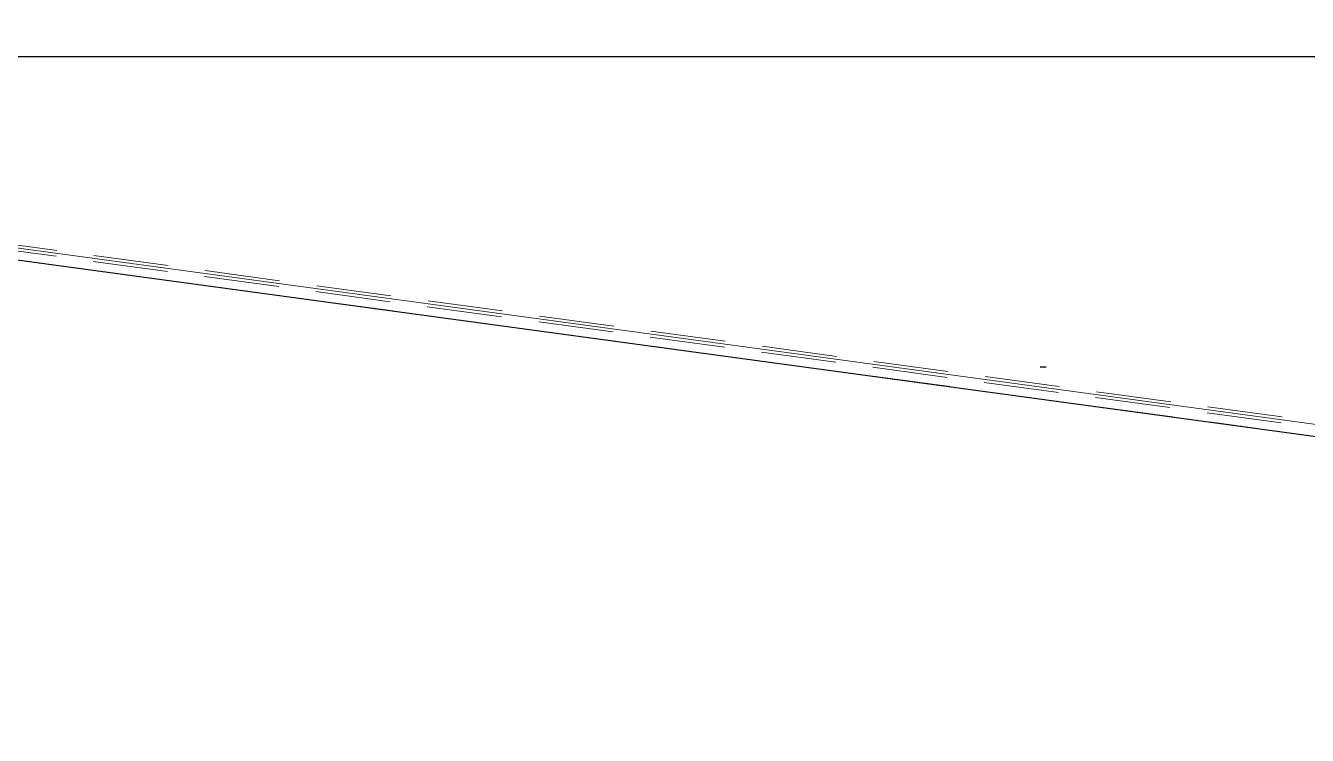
# Model space of a CAD drawing. Header units: millimetres. Extents: x -8731 to 85711, y -14522 to 31379.
# Drawn here: x 25037.4 to 25471.8, y 17213.7 to 17454.3 of the extents above; entities that cross this region are included whole.
import ezdxf

# ---------------------------------------------------------------- set-up
doc = ezdxf.new("R2010")
doc.units = ezdxf.units.MM
doc.header["$LTSCALE"] = 4
doc.linetypes.add('HIDDEN', pattern=[9.525, 6.35, -3.175])
doc.layers.add('04_HIDDEN', color=2, linetype='HIDDEN', lineweight=13)
doc.layers.add('10_DRAFT', color=8, linetype='Continuous', lineweight=0, plot=False)

# ---------------------------------------------------------------- blocks, each defined once
blk = doc.blocks.new('A$C2A205131_1_1_1')
at = {"color": 0}
blk.add_line((4.33, -42.59), (1024.33, -181.23), dxfattribs=at)
at = {"layer": '04_HIDDEN'}
for p, q in [((3.73, -37.46), (1026.54, -176.48)), ((3.46, -39.44), (1026.27, -178.47))]:
    blk.add_line(p, q, dxfattribs=at)
at = {"layer": '10_DRAFT'}
blk.add_lwpolyline([(1029, -272), (1029, -180.45, 0.375177), (1026.4, -177.47), (3.6, -38.45, -0.375177), (1, -35.48), (1, 18)], format="xyb", dxfattribs=at)
blk = doc.blocks.new('A$C08C40B1A_1')
at = {"layer": '04_HIDDEN'}
blk.add_blockref('A$C2A205131_1_1_1', (-1500, 12), dxfattribs=at)
blk = doc.blocks.new('A$C27AD2B2D_1_1_1')
at = {"color": 0}
blk.add_lwpolyline([(50, 200), (2550, 200), (2550, 100), (50, 100)], close=True, dxfattribs=at)

msp = doc.modelspace()

# ---------------------------------------------------------------- linework, layer by layer
for p, q in [((24532.57904, 17443.08195), (25554.25246, 17304.21372)), ((25381.25246, 17338.67003), (25383.25246, 17338.67003))]:
    msp.add_line(p, q)

# ---------------------------------------------------------------- block references
for name, p in [('A$C27AD2B2D_1_1_1', (24478.25246, 17343.67003)), ('A$C08C40B1A_1', (26028.25246, 17473.67003))]:
    msp.add_blockref(name, p)

doc.saveas('drawing.dxf')
